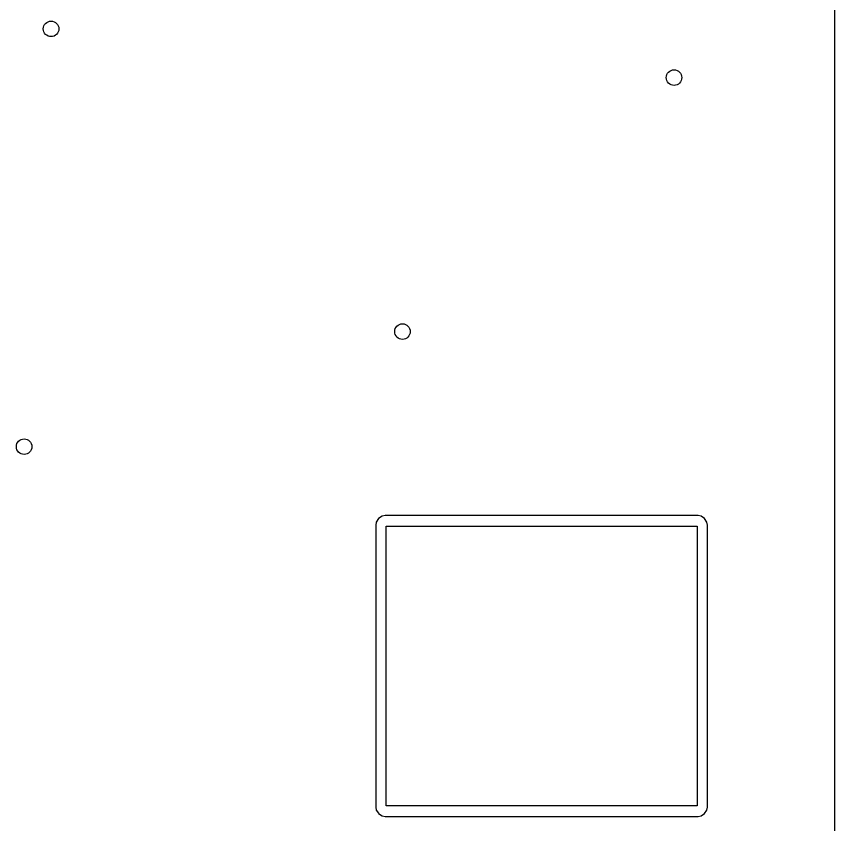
# Model space of a CAD drawing. Extents: x 114.9 to 199.6, y -137.1 to -76.7.
# Drawn here: x 191.69 to 199.58, y -97.03 to -89.23 of the extents above; entities that cross this region are included whole.
import ezdxf

# ---------------------------------------------------------------- set-up
doc = ezdxf.new("R2010")
doc.units = 0
doc.layers.add('BLACK', color=7, linetype='CONTINUOUS')

msp = doc.modelspace()

# ---------------------------------------------------------------- linework, layer by layer
at = {"layer": 'BLACK', "linetype": 'CONTINUOUS'}
for p, q in [((199.5795, -77.402406), (199.5795, -130.397593)), ((195.179543, -94.073542), (195.15733, -94.106786)), ((195.212783, -94.051332), (195.179543, -94.073542)), ((195.212784, -94.051332), (195.212783, -94.051332)), ((195.212786, -94.051331), (195.212784, -94.051332)), ((195.212787, -94.051331), (195.212786, -94.051331)), ((195.242102, -94.045501), (195.212787, -94.051331)), ((195.242104, -94.0455), (195.242102, -94.045501)), ((195.242105, -94.0455), (195.242104, -94.0455)), ((198.261901, -94.0455), (195.242105, -94.0455)), ((198.291212, -94.05133), (198.261901, -94.0455)), ((198.324457, -94.073543), (198.291212, -94.05133)), ((198.346667, -94.106783), (198.324457, -94.073543)), ((195.15733, -94.106787), (195.1515, -94.136095)), ((195.1515, -94.136095), (195.1515, -96.855894)), ((195.15733, -94.106786), (195.15733, -94.106787)), ((195.252, -96.846), (195.252, -94.146)), ((195.252, -94.146), (198.252, -94.146)), ((198.252, -94.146), (198.252, -96.846)), ((198.346667, -94.106784), (198.346667, -94.106783)), ((198.346669, -94.106787), (198.346667, -94.106784)), ((198.352499, -94.136102), (198.346669, -94.106787)), ((198.3525, -96.855899), (198.352499, -94.136102)), ((195.1515, -96.855894), (195.151501, -96.855898)), ((195.151501, -96.855898), (195.157331, -96.885213)), ((198.252, -96.846), (195.252, -96.846)), ((198.346669, -96.885213), (198.3525, -96.855899)), ((195.157331, -96.885213), (195.157331, -96.885214)), ((195.157331, -96.885214), (195.157332, -96.885215)), ((195.157332, -96.885215), (195.157332, -96.885216)), ((195.157332, -96.885216), (195.178378, -96.916714)), ((195.178378, -96.916714), (195.179543, -96.918457)), ((195.179543, -96.918457), (195.212787, -96.940669)), ((195.212787, -96.940669), (195.242101, -96.9465)), ((198.261898, -96.946499), (198.291213, -96.940669)), ((198.291213, -96.940669), (198.324457, -96.918457)), ((198.324457, -96.918457), (198.346669, -96.885213)), ((195.242101, -96.9465), (198.261898, -96.946499))]:
    msp.add_line(p, q, dxfattribs=at)
at = {"layer": 'BLACK'}
for centre in [(192.02, -89.35), (198.03, -89.82), (195.41, -92.27), (191.76, -93.38)]:
    msp.add_circle(centre, 0.075, dxfattribs=at)
at = {"layer": 'WHITE'}
for centre in [(192.02, -89.35), (198.03, -89.82), (195.41, -92.27), (191.76, -93.38)]:
    msp.add_circle(centre, 0.075, dxfattribs=at)

doc.saveas('drawing.dxf')
